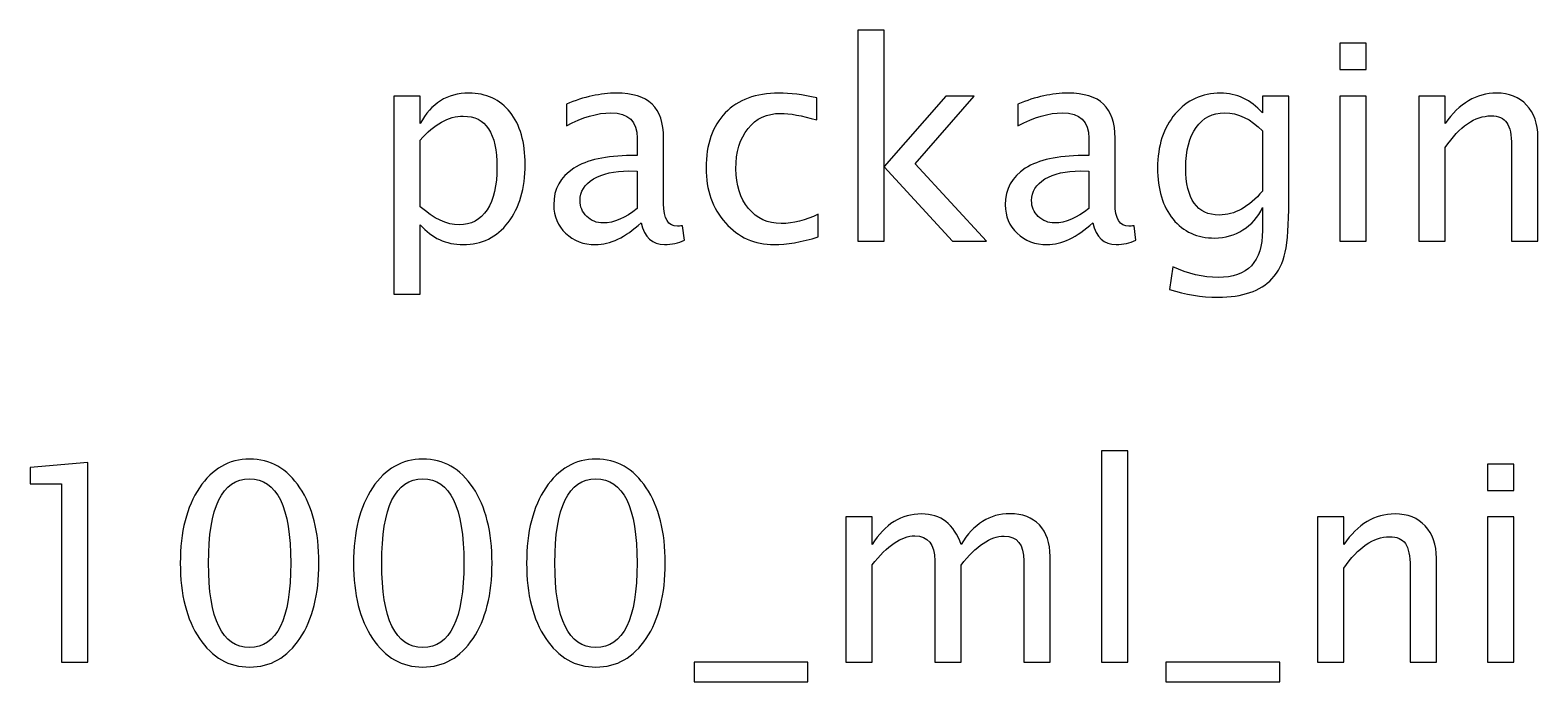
# Model space of a CAD drawing. Header units: centimetres. Extents: x -12.9 to 12.2, y -12.2 to 14.1.
# Drawn here: x -11.11 to -4.12, y 11.13 to 14.15 of the extents above; entities that cross this region are included whole.
import ezdxf

# ---------------------------------------------------------------- set-up
doc = ezdxf.new("R2010")
doc.units = ezdxf.units.CM
doc.header["$MEASUREMENT"] = 0
doc.layers.add('Layer 1', color=7, linetype='Continuous')

msp = doc.modelspace()

# ---------------------------------------------------------------- linework, layer by layer
at = {"layer": 'Layer 1'}
for points, knots in [([(-7.26981, 13.17044), (-7.26981, 13.17044), (-7.26981, 14.14961), (-7.26981, 14.14961), (-7.26981, 14.14961), (-7.26981, 14.14961), (-7.14789, 14.14961), (-7.14789, 14.14961), (-7.14789, 14.14961), (-7.14789, 14.14961), (-7.14789, 13.51694), (-7.14789, 13.51694), (-7.14789, 13.51694), (-7.14789, 13.51694), (-6.86214, 13.84354), (-6.86214, 13.84354), (-6.86214, 13.84354), (-6.86214, 13.84354), (-6.73048, 13.84354), (-6.73048, 13.84354), (-6.73048, 13.84354), (-6.73048, 13.84354), (-7.00353, 13.52943), (-7.00353, 13.52943), (-7.00353, 13.52943), (-7.00353, 13.52943), (-6.67333, 13.17044), (-6.67333, 13.17044), (-6.67333, 13.17044), (-6.67333, 13.17044), (-6.83039, 13.17044), (-6.83039, 13.17044), (-6.83039, 13.17044), (-6.83039, 13.17044), (-7.14789, 13.51567), (-7.14789, 13.51567), (-7.14789, 13.51567), (-7.14789, 13.51567), (-7.14789, 13.17044), (-7.14789, 13.17044), (-7.14789, 13.17044), (-7.14789, 13.17044), (-7.26981, 13.17044), (-7.26981, 13.17044)], [0, 0, 0, 0, 0.0833333, 0.0833333, 0.0833333, 0.0833333, 0.1666667, 0.1666667, 0.1666667, 0.1666667, 0.25, 0.25, 0.25, 0.25, 0.3333333, 0.3333333, 0.3333333, 0.3333333, 0.4166667, 0.4166667, 0.4166667, 0.4166667, 0.5, 0.5, 0.5, 0.5, 0.5833333, 0.5833333, 0.5833333, 0.5833333, 0.6666667, 0.6666667, 0.6666667, 0.6666667, 0.75, 0.75, 0.75, 0.75, 0.8333333, 0.8333333, 0.8333333, 0.8333333, 1, 1, 1, 1]), ([(-5.03439, 13.96673), (-5.03439, 13.96673), (-5.03439, 14.08865), (-5.03439, 14.08865), (-5.03439, 14.08865), (-5.03439, 14.08865), (-4.91247, 14.08865), (-4.91247, 14.08865), (-4.91247, 14.08865), (-4.91247, 14.08865), (-4.91247, 13.96673), (-4.91247, 13.96673), (-4.91247, 13.96673), (-4.91247, 13.96673), (-5.03439, 13.96673), (-5.03439, 13.96673)], [0, 0, 0, 0, 0.2, 0.2, 0.2, 0.2, 0.4, 0.4, 0.4, 0.4, 0.6, 0.6, 0.6, 0.6, 1, 1, 1, 1]), ([(-9.42076, 12.92533), (-9.42076, 12.92533), (-9.42076, 13.84354), (-9.42076, 13.84354), (-9.42076, 13.84354), (-9.42076, 13.84354), (-9.29884, 13.84354), (-9.29884, 13.84354), (-9.29884, 13.84354), (-9.29884, 13.84354), (-9.29884, 13.71633), (-9.29884, 13.71633), (-9.29884, 13.71633), (-9.24889, 13.81052), (-9.17374, 13.85751), (-9.07363, 13.85751), (-9.07363, 13.85751), (-8.99256, 13.85751), (-8.92885, 13.82809), (-8.88228, 13.76903), (-8.88228, 13.76903), (-8.83571, 13.70998), (-8.81243, 13.62933), (-8.81243, 13.5271), (-8.81243, 13.5271), (-8.81243, 13.41576), (-8.83889, 13.3258), (-8.89159, 13.25765), (-8.89159, 13.25765), (-8.9443, 13.18928), (-9.01372, 13.1552), (-9.09966, 13.1552), (-9.09966, 13.1552), (-9.17946, 13.1552), (-9.24592, 13.18568), (-9.29884, 13.24685), (-9.29884, 13.24685), (-9.29884, 13.24685), (-9.29884, 12.92533), (-9.29884, 12.92533), (-9.29884, 12.92533), (-9.29884, 12.92533), (-9.42076, 12.92533), (-9.42076, 12.92533)], [0, 0, 0, 0, 0.0833333, 0.0833333, 0.0833333, 0.0833333, 0.1666667, 0.1666667, 0.1666667, 0.1666667, 0.25, 0.25, 0.25, 0.25, 0.3333333, 0.3333333, 0.3333333, 0.3333333, 0.4166667, 0.4166667, 0.4166667, 0.4166667, 0.5, 0.5, 0.5, 0.5, 0.5833333, 0.5833333, 0.5833333, 0.5833333, 0.6666667, 0.6666667, 0.6666667, 0.6666667, 0.75, 0.75, 0.75, 0.75, 0.8333333, 0.8333333, 0.8333333, 0.8333333, 1, 1, 1, 1]), ([(-8.27459, 13.25617), (-8.34782, 13.18886), (-8.41831, 13.1552), (-8.48604, 13.1552), (-8.48604, 13.1552), (-8.54171, 13.1552), (-8.58807, 13.17256), (-8.62468, 13.20748), (-8.62468, 13.20748), (-8.66151, 13.24241), (-8.67993, 13.28643), (-8.67993, 13.33956), (-8.67993, 13.33956), (-8.67993, 13.41301), (-8.64903, 13.46953), (-8.58722, 13.5089), (-8.58722, 13.5089), (-8.52541, 13.54827), (-8.43672, 13.56795), (-8.32115, 13.56795), (-8.32115, 13.56795), (-8.32115, 13.56795), (-8.29258, 13.56795), (-8.29258, 13.56795), (-8.29258, 13.56795), (-8.29258, 13.56795), (-8.29258, 13.64902), (-8.29258, 13.64902), (-8.29258, 13.64902), (-8.29258, 13.72712), (-8.33322, 13.76607), (-8.41471, 13.76607), (-8.41471, 13.76607), (-8.47779, 13.76607), (-8.54679, 13.74617), (-8.62151, 13.70638), (-8.62151, 13.70638), (-8.62151, 13.70638), (-8.62151, 13.80671), (-8.62151, 13.80671), (-8.62151, 13.80671), (-8.53938, 13.84058), (-8.46191, 13.85751), (-8.38931, 13.85751), (-8.38931, 13.85751), (-8.31459, 13.85751), (-8.25935, 13.84058), (-8.224, 13.8065), (-8.224, 13.8065), (-8.18844, 13.77242), (-8.17066, 13.71993), (-8.17066, 13.64902), (-8.17066, 13.64902), (-8.17066, 13.64902), (-8.17066, 13.34485), (-8.17066, 13.34485), (-8.17066, 13.34485), (-8.17066, 13.27522), (-8.14928, 13.24029), (-8.10631, 13.24029), (-8.10631, 13.24029), (-8.10102, 13.24029), (-8.09319, 13.24114), (-8.08282, 13.24283), (-8.08282, 13.24283), (-8.08282, 13.24283), (-8.07414, 13.1751), (-8.07414, 13.1751), (-8.07414, 13.1751), (-8.10187, 13.16176), (-8.13235, 13.1552), (-8.16579, 13.1552), (-8.16579, 13.1552), (-8.22273, 13.1552), (-8.25892, 13.18886), (-8.27459, 13.25617)], [0, 0, 0, 0, 0.05, 0.05, 0.05, 0.05, 0.1, 0.1, 0.1, 0.1, 0.15, 0.15, 0.15, 0.15, 0.2, 0.2, 0.2, 0.2, 0.25, 0.25, 0.25, 0.25, 0.3, 0.3, 0.3, 0.3, 0.35, 0.35, 0.35, 0.35, 0.4, 0.4, 0.4, 0.4, 0.45, 0.45, 0.45, 0.45, 0.5, 0.5, 0.5, 0.5, 0.55, 0.55, 0.55, 0.55, 0.6, 0.6, 0.6, 0.6, 0.65, 0.65, 0.65, 0.65, 0.7, 0.7, 0.7, 0.7, 0.75, 0.75, 0.75, 0.75, 0.8, 0.8, 0.8, 0.8, 0.85, 0.85, 0.85, 0.85, 0.9, 0.9, 0.9, 0.9, 1, 1, 1, 1]), ([(-7.4529, 13.19076), (-7.53185, 13.16705), (-7.60001, 13.1552), (-7.65737, 13.1552), (-7.65737, 13.1552), (-7.74839, 13.1552), (-7.82374, 13.18886), (-7.88364, 13.25595), (-7.88364, 13.25595), (-7.94354, 13.32326), (-7.9736, 13.40814), (-7.9736, 13.51038), (-7.9736, 13.51038), (-7.9736, 13.6196), (-7.94397, 13.7049), (-7.8847, 13.76586), (-7.8847, 13.76586), (-7.82543, 13.82703), (-7.74267, 13.85751), (-7.63641, 13.85751), (-7.63641, 13.85751), (-7.58413, 13.85751), (-7.52529, 13.85031), (-7.46052, 13.83592), (-7.46052, 13.83592), (-7.46052, 13.83592), (-7.46052, 13.73305), (-7.46052, 13.73305), (-7.46052, 13.73305), (-7.52931, 13.75337), (-7.5854, 13.76353), (-7.62858, 13.76353), (-7.62858, 13.76353), (-7.69124, 13.76353), (-7.7414, 13.74004), (-7.77887, 13.69326), (-7.77887, 13.69326), (-7.81633, 13.64648), (-7.83517, 13.58404), (-7.83517, 13.50614), (-7.83517, 13.50614), (-7.83517, 13.43058), (-7.8157, 13.36962), (-7.77696, 13.32284), (-7.77696, 13.32284), (-7.73823, 13.27627), (-7.68764, 13.25299), (-7.62477, 13.25299), (-7.62477, 13.25299), (-7.5691, 13.25299), (-7.51195, 13.26738), (-7.4529, 13.29617), (-7.4529, 13.29617), (-7.4529, 13.29617), (-7.4529, 13.19076), (-7.4529, 13.19076)], [0, 0, 0, 0, 0.0666667, 0.0666667, 0.0666667, 0.0666667, 0.1333333, 0.1333333, 0.1333333, 0.1333333, 0.2, 0.2, 0.2, 0.2, 0.2666667, 0.2666667, 0.2666667, 0.2666667, 0.3333333, 0.3333333, 0.3333333, 0.3333333, 0.4, 0.4, 0.4, 0.4, 0.4666667, 0.4666667, 0.4666667, 0.4666667, 0.5333333, 0.5333333, 0.5333333, 0.5333333, 0.6, 0.6, 0.6, 0.6, 0.6666667, 0.6666667, 0.6666667, 0.6666667, 0.7333333, 0.7333333, 0.7333333, 0.7333333, 0.8, 0.8, 0.8, 0.8, 0.8666667, 0.8666667, 0.8666667, 0.8666667, 1, 1, 1, 1]), ([(-6.18057, 13.25617), (-6.2538, 13.18886), (-6.32429, 13.1552), (-6.39202, 13.1552), (-6.39202, 13.1552), (-6.44769, 13.1552), (-6.49405, 13.17256), (-6.53066, 13.20748), (-6.53066, 13.20748), (-6.56749, 13.24241), (-6.58591, 13.28643), (-6.58591, 13.33956), (-6.58591, 13.33956), (-6.58591, 13.41301), (-6.55501, 13.46953), (-6.4932, 13.5089), (-6.4932, 13.5089), (-6.43139, 13.54827), (-6.3427, 13.56795), (-6.22713, 13.56795), (-6.22713, 13.56795), (-6.22713, 13.56795), (-6.19856, 13.56795), (-6.19856, 13.56795), (-6.19856, 13.56795), (-6.19856, 13.56795), (-6.19856, 13.64902), (-6.19856, 13.64902), (-6.19856, 13.64902), (-6.19856, 13.72712), (-6.2392, 13.76607), (-6.32069, 13.76607), (-6.32069, 13.76607), (-6.38377, 13.76607), (-6.45277, 13.74617), (-6.52749, 13.70638), (-6.52749, 13.70638), (-6.52749, 13.70638), (-6.52749, 13.80671), (-6.52749, 13.80671), (-6.52749, 13.80671), (-6.44536, 13.84058), (-6.36789, 13.85751), (-6.29529, 13.85751), (-6.29529, 13.85751), (-6.22057, 13.85751), (-6.16533, 13.84058), (-6.12998, 13.8065), (-6.12998, 13.8065), (-6.09442, 13.77242), (-6.07664, 13.71993), (-6.07664, 13.64902), (-6.07664, 13.64902), (-6.07664, 13.64902), (-6.07664, 13.34485), (-6.07664, 13.34485), (-6.07664, 13.34485), (-6.07664, 13.27522), (-6.05526, 13.24029), (-6.01229, 13.24029), (-6.01229, 13.24029), (-6.007, 13.24029), (-5.99917, 13.24114), (-5.9888, 13.24283), (-5.9888, 13.24283), (-5.9888, 13.24283), (-5.98012, 13.1751), (-5.98012, 13.1751), (-5.98012, 13.1751), (-6.00785, 13.16176), (-6.03833, 13.1552), (-6.07177, 13.1552), (-6.07177, 13.1552), (-6.12871, 13.1552), (-6.1649, 13.18886), (-6.18057, 13.25617)], [0, 0, 0, 0, 0.05, 0.05, 0.05, 0.05, 0.1, 0.1, 0.1, 0.1, 0.15, 0.15, 0.15, 0.15, 0.2, 0.2, 0.2, 0.2, 0.25, 0.25, 0.25, 0.25, 0.3, 0.3, 0.3, 0.3, 0.35, 0.35, 0.35, 0.35, 0.4, 0.4, 0.4, 0.4, 0.45, 0.45, 0.45, 0.45, 0.5, 0.5, 0.5, 0.5, 0.55, 0.55, 0.55, 0.55, 0.6, 0.6, 0.6, 0.6, 0.65, 0.65, 0.65, 0.65, 0.7, 0.7, 0.7, 0.7, 0.75, 0.75, 0.75, 0.75, 0.8, 0.8, 0.8, 0.8, 0.85, 0.85, 0.85, 0.85, 0.9, 0.9, 0.9, 0.9, 1, 1, 1, 1]), ([(-5.8237, 12.94692), (-5.8237, 12.94692), (-5.80931, 13.05233), (-5.80931, 13.05233), (-5.80931, 13.05233), (-5.73861, 13.01931), (-5.66855, 13.0028), (-5.59933, 13.0028), (-5.59933, 13.0028), (-5.46196, 13.0028), (-5.39317, 13.07561), (-5.39317, 13.22103), (-5.39317, 13.22103), (-5.39317, 13.22103), (-5.39317, 13.32686), (-5.39317, 13.32686), (-5.39317, 13.32686), (-5.41434, 13.2822), (-5.44439, 13.2477), (-5.48355, 13.22293), (-5.48355, 13.22293), (-5.52271, 13.19817), (-5.56631, 13.18568), (-5.61436, 13.18568), (-5.61436, 13.18568), (-5.69585, 13.18568), (-5.76041, 13.21489), (-5.80804, 13.27331), (-5.80804, 13.27331), (-5.85566, 13.33173), (-5.87958, 13.41089), (-5.87958, 13.5108), (-5.87958, 13.5108), (-5.87958, 13.61304), (-5.85249, 13.69643), (-5.7983, 13.76099), (-5.7983, 13.76099), (-5.7439, 13.82534), (-5.67384, 13.85751), (-5.58769, 13.85751), (-5.58769, 13.85751), (-5.51234, 13.85751), (-5.44736, 13.82703), (-5.39317, 13.76586), (-5.39317, 13.76586), (-5.39317, 13.76586), (-5.39317, 13.84354), (-5.39317, 13.84354), (-5.39317, 13.84354), (-5.39317, 13.84354), (-5.27125, 13.84354), (-5.27125, 13.84354), (-5.27125, 13.84354), (-5.27125, 13.84354), (-5.27125, 13.35417), (-5.27125, 13.35417), (-5.27125, 13.35417), (-5.27125, 13.24897), (-5.27675, 13.17108), (-5.28776, 13.12049), (-5.28776, 13.12049), (-5.29855, 13.0699), (-5.3193, 13.02841), (-5.34935, 12.99624), (-5.34935, 12.99624), (-5.40269, 12.93972), (-5.48609, 12.91136), (-5.59933, 12.91136), (-5.59933, 12.91136), (-5.67701, 12.91136), (-5.75173, 12.92321), (-5.8237, 12.94692)], [0, 0, 0, 0, 0.0526316, 0.0526316, 0.0526316, 0.0526316, 0.1052632, 0.1052632, 0.1052632, 0.1052632, 0.1578947, 0.1578947, 0.1578947, 0.1578947, 0.2105263, 0.2105263, 0.2105263, 0.2105263, 0.2631579, 0.2631579, 0.2631579, 0.2631579, 0.3157895, 0.3157895, 0.3157895, 0.3157895, 0.3684211, 0.3684211, 0.3684211, 0.3684211, 0.4210526, 0.4210526, 0.4210526, 0.4210526, 0.4736842, 0.4736842, 0.4736842, 0.4736842, 0.5263158, 0.5263158, 0.5263158, 0.5263158, 0.5789474, 0.5789474, 0.5789474, 0.5789474, 0.6315789, 0.6315789, 0.6315789, 0.6315789, 0.6842105, 0.6842105, 0.6842105, 0.6842105, 0.7368421, 0.7368421, 0.7368421, 0.7368421, 0.7894737, 0.7894737, 0.7894737, 0.7894737, 0.8421053, 0.8421053, 0.8421053, 0.8421053, 0.8947368, 0.8947368, 0.8947368, 0.8947368, 1, 1, 1, 1]), ([(-4.66736, 13.17044), (-4.66736, 13.17044), (-4.66736, 13.84354), (-4.66736, 13.84354), (-4.66736, 13.84354), (-4.66736, 13.84354), (-4.54544, 13.84354), (-4.54544, 13.84354), (-4.54544, 13.84354), (-4.54544, 13.84354), (-4.54544, 13.71633), (-4.54544, 13.71633), (-4.54544, 13.71633), (-4.48088, 13.81052), (-4.40172, 13.85751), (-4.30816, 13.85751), (-4.30816, 13.85751), (-4.24932, 13.85751), (-4.20254, 13.8391), (-4.16804, 13.80205), (-4.16804, 13.80205), (-4.13354, 13.76522), (-4.11618, 13.71548), (-4.11618, 13.65325), (-4.11618, 13.65325), (-4.11618, 13.65325), (-4.11618, 13.17044), (-4.11618, 13.17044), (-4.11618, 13.17044), (-4.11618, 13.17044), (-4.2381, 13.17044), (-4.2381, 13.17044), (-4.2381, 13.17044), (-4.2381, 13.17044), (-4.2381, 13.61346), (-4.2381, 13.61346), (-4.2381, 13.61346), (-4.2381, 13.66341), (-4.24551, 13.69897), (-4.26011, 13.72014), (-4.26011, 13.72014), (-4.27493, 13.74152), (-4.29927, 13.7521), (-4.33335, 13.7521), (-4.33335, 13.7521), (-4.40828, 13.7521), (-4.47898, 13.70321), (-4.54544, 13.60542), (-4.54544, 13.60542), (-4.54544, 13.60542), (-4.54544, 13.17044), (-4.54544, 13.17044), (-4.54544, 13.17044), (-4.54544, 13.17044), (-4.66736, 13.17044), (-4.66736, 13.17044)], [0, 0, 0, 0, 0.0666667, 0.0666667, 0.0666667, 0.0666667, 0.1333333, 0.1333333, 0.1333333, 0.1333333, 0.2, 0.2, 0.2, 0.2, 0.2666667, 0.2666667, 0.2666667, 0.2666667, 0.3333333, 0.3333333, 0.3333333, 0.3333333, 0.4, 0.4, 0.4, 0.4, 0.4666667, 0.4666667, 0.4666667, 0.4666667, 0.5333333, 0.5333333, 0.5333333, 0.5333333, 0.6, 0.6, 0.6, 0.6, 0.6666667, 0.6666667, 0.6666667, 0.6666667, 0.7333333, 0.7333333, 0.7333333, 0.7333333, 0.8, 0.8, 0.8, 0.8, 0.8666667, 0.8666667, 0.8666667, 0.8666667, 1, 1, 1, 1]), ([(-5.03439, 13.17044), (-5.03439, 13.17044), (-5.03439, 13.84354), (-5.03439, 13.84354), (-5.03439, 13.84354), (-5.03439, 13.84354), (-4.91247, 13.84354), (-4.91247, 13.84354), (-4.91247, 13.84354), (-4.91247, 13.84354), (-4.91247, 13.17044), (-4.91247, 13.17044), (-4.91247, 13.17044), (-4.91247, 13.17044), (-5.03439, 13.17044), (-5.03439, 13.17044)], [0, 0, 0, 0, 0.2, 0.2, 0.2, 0.2, 0.4, 0.4, 0.4, 0.4, 0.6, 0.6, 0.6, 0.6, 1, 1, 1, 1]), ([(-9.29884, 13.33088), (-9.23597, 13.27479), (-9.17607, 13.24664), (-9.11913, 13.24664), (-9.11913, 13.24664), (-9.06304, 13.24664), (-9.01965, 13.27014), (-8.98917, 13.31691), (-8.98917, 13.31691), (-8.95848, 13.36369), (-8.94324, 13.42952), (-8.94324, 13.51461), (-8.94324, 13.51461), (-8.94324, 13.67209), (-8.99531, 13.75083), (-9.09945, 13.75083), (-9.09945, 13.75083), (-9.16761, 13.75083), (-9.23407, 13.714), (-9.29884, 13.64013), (-9.29884, 13.64013), (-9.29884, 13.64013), (-9.29884, 13.33088), (-9.29884, 13.33088)], [0, 0, 0, 0, 0.1428571, 0.1428571, 0.1428571, 0.1428571, 0.2857143, 0.2857143, 0.2857143, 0.2857143, 0.4285714, 0.4285714, 0.4285714, 0.4285714, 0.5714286, 0.5714286, 0.5714286, 0.5714286, 0.7142857, 0.7142857, 0.7142857, 0.7142857, 1, 1, 1, 1]), ([(-5.39317, 13.40327), (-5.39317, 13.40327), (-5.39317, 13.68246), (-5.39317, 13.68246), (-5.39317, 13.68246), (-5.44693, 13.73813), (-5.50556, 13.76607), (-5.56885, 13.76607), (-5.56885, 13.76607), (-5.62516, 13.76607), (-5.66918, 13.74363), (-5.70093, 13.69855), (-5.70093, 13.69855), (-5.73289, 13.65368), (-5.74877, 13.59123), (-5.74877, 13.51165), (-5.74877, 13.51165), (-5.74877, 13.36539), (-5.69691, 13.29236), (-5.59298, 13.29236), (-5.59298, 13.29236), (-5.52229, 13.29236), (-5.45561, 13.3294), (-5.39317, 13.40327)], [0, 0, 0, 0, 0.1428571, 0.1428571, 0.1428571, 0.1428571, 0.2857143, 0.2857143, 0.2857143, 0.2857143, 0.4285714, 0.4285714, 0.4285714, 0.4285714, 0.5714286, 0.5714286, 0.5714286, 0.5714286, 0.7142857, 0.7142857, 0.7142857, 0.7142857, 1, 1, 1, 1]), ([(-8.29258, 13.32263), (-8.29258, 13.32263), (-8.29258, 13.49556), (-8.29258, 13.49556), (-8.29258, 13.49556), (-8.29258, 13.49556), (-8.33174, 13.49683), (-8.33174, 13.49683), (-8.33174, 13.49683), (-8.39947, 13.49683), (-8.45408, 13.48434), (-8.49578, 13.45937), (-8.49578, 13.45937), (-8.53727, 13.43418), (-8.55801, 13.40095), (-8.55801, 13.35946), (-8.55801, 13.35946), (-8.55801, 13.33046), (-8.54764, 13.30591), (-8.52711, 13.2858), (-8.52711, 13.2858), (-8.50636, 13.26569), (-8.48117, 13.25553), (-8.45133, 13.25553), (-8.45133, 13.25553), (-8.40053, 13.25553), (-8.34761, 13.27797), (-8.29258, 13.32263)], [0, 0, 0, 0, 0.125, 0.125, 0.125, 0.125, 0.25, 0.25, 0.25, 0.25, 0.375, 0.375, 0.375, 0.375, 0.5, 0.5, 0.5, 0.5, 0.625, 0.625, 0.625, 0.625, 0.75, 0.75, 0.75, 0.75, 1, 1, 1, 1]), ([(-6.19856, 13.32263), (-6.19856, 13.32263), (-6.19856, 13.49556), (-6.19856, 13.49556), (-6.19856, 13.49556), (-6.19856, 13.49556), (-6.23772, 13.49683), (-6.23772, 13.49683), (-6.23772, 13.49683), (-6.30545, 13.49683), (-6.36006, 13.48434), (-6.40176, 13.45937), (-6.40176, 13.45937), (-6.44325, 13.43418), (-6.46399, 13.40095), (-6.46399, 13.35946), (-6.46399, 13.35946), (-6.46399, 13.33046), (-6.45362, 13.30591), (-6.43309, 13.2858), (-6.43309, 13.2858), (-6.41234, 13.26569), (-6.38715, 13.25553), (-6.35731, 13.25553), (-6.35731, 13.25553), (-6.30651, 13.25553), (-6.25359, 13.27797), (-6.19856, 13.32263)], [0, 0, 0, 0, 0.125, 0.125, 0.125, 0.125, 0.25, 0.25, 0.25, 0.25, 0.375, 0.375, 0.375, 0.375, 0.5, 0.5, 0.5, 0.5, 0.625, 0.625, 0.625, 0.625, 0.75, 0.75, 0.75, 0.75, 1, 1, 1, 1]), ([(-6.13982, 11.21887), (-6.13982, 11.21887), (-6.13982, 12.19804), (-6.13982, 12.19804), (-6.13982, 12.19804), (-6.13982, 12.19804), (-6.0179, 12.19804), (-6.0179, 12.19804), (-6.0179, 12.19804), (-6.0179, 12.19804), (-6.0179, 11.21887), (-6.0179, 11.21887), (-6.0179, 11.21887), (-6.0179, 11.21887), (-6.13982, 11.21887), (-6.13982, 11.21887)], [0, 0, 0, 0, 0.2, 0.2, 0.2, 0.2, 0.4, 0.4, 0.4, 0.4, 0.6, 0.6, 0.6, 0.6, 1, 1, 1, 1]), ([(-10.962, 11.21887), (-10.962, 11.21887), (-10.962, 12.04564), (-10.962, 12.04564), (-10.962, 12.04564), (-10.962, 12.04564), (-11.10805, 12.04564), (-11.10805, 12.04564), (-11.10805, 12.04564), (-11.10805, 12.04564), (-11.10805, 12.12184), (-11.10805, 12.12184), (-11.10805, 12.12184), (-11.10805, 12.12184), (-10.84008, 12.1447), (-10.84008, 12.1447), (-10.84008, 12.1447), (-10.84008, 12.1447), (-10.84008, 11.21887), (-10.84008, 11.21887), (-10.84008, 11.21887), (-10.84008, 11.21887), (-10.962, 11.21887), (-10.962, 11.21887)], [0, 0, 0, 0, 0.1428571, 0.1428571, 0.1428571, 0.1428571, 0.2857143, 0.2857143, 0.2857143, 0.2857143, 0.4285714, 0.4285714, 0.4285714, 0.4285714, 0.5714286, 0.5714286, 0.5714286, 0.5714286, 0.7142857, 0.7142857, 0.7142857, 0.7142857, 1, 1, 1, 1]), ([(-10.09036, 11.19601), (-10.18667, 11.19601), (-10.26435, 11.24025), (-10.32319, 11.32851), (-10.32319, 11.32851), (-10.38225, 11.41678), (-10.41167, 11.5332), (-10.41167, 11.67798), (-10.41167, 11.67798), (-10.41167, 11.82276), (-10.38225, 11.93917), (-10.32319, 12.02744), (-10.32319, 12.02744), (-10.26435, 12.1157), (-10.18667, 12.15994), (-10.09036, 12.15994), (-10.09036, 12.15994), (-9.99363, 12.15994), (-9.91595, 12.11591), (-9.8571, 12.02786), (-9.8571, 12.02786), (-9.79847, 11.93981), (-9.76905, 11.82318), (-9.76905, 11.67798), (-9.76905, 11.67798), (-9.76905, 11.5332), (-9.79847, 11.41678), (-9.8571, 11.32851), (-9.8571, 11.32851), (-9.91595, 11.24025), (-9.99363, 11.19601), (-10.09036, 11.19601)], [0, 0, 0, 0, 0.1111111, 0.1111111, 0.1111111, 0.1111111, 0.2222222, 0.2222222, 0.2222222, 0.2222222, 0.3333333, 0.3333333, 0.3333333, 0.3333333, 0.4444444, 0.4444444, 0.4444444, 0.4444444, 0.5555556, 0.5555556, 0.5555556, 0.5555556, 0.6666667, 0.6666667, 0.6666667, 0.6666667, 0.7777778, 0.7777778, 0.7777778, 0.7777778, 1, 1, 1, 1]), ([(-9.2873, 11.19601), (-9.38361, 11.19601), (-9.46129, 11.24025), (-9.52013, 11.32851), (-9.52013, 11.32851), (-9.57919, 11.41678), (-9.60861, 11.5332), (-9.60861, 11.67798), (-9.60861, 11.67798), (-9.60861, 11.82276), (-9.57919, 11.93917), (-9.52013, 12.02744), (-9.52013, 12.02744), (-9.46129, 12.1157), (-9.38361, 12.15994), (-9.2873, 12.15994), (-9.2873, 12.15994), (-9.19057, 12.15994), (-9.11289, 12.11591), (-9.05404, 12.02786), (-9.05404, 12.02786), (-8.99541, 11.93981), (-8.96599, 11.82318), (-8.96599, 11.67798), (-8.96599, 11.67798), (-8.96599, 11.5332), (-8.99541, 11.41678), (-9.05404, 11.32851), (-9.05404, 11.32851), (-9.11289, 11.24025), (-9.19057, 11.19601), (-9.2873, 11.19601)], [0, 0, 0, 0, 0.1111111, 0.1111111, 0.1111111, 0.1111111, 0.2222222, 0.2222222, 0.2222222, 0.2222222, 0.3333333, 0.3333333, 0.3333333, 0.3333333, 0.4444444, 0.4444444, 0.4444444, 0.4444444, 0.5555556, 0.5555556, 0.5555556, 0.5555556, 0.6666667, 0.6666667, 0.6666667, 0.6666667, 0.7777778, 0.7777778, 0.7777778, 0.7777778, 1, 1, 1, 1]), ([(-8.48424, 11.19601), (-8.58055, 11.19601), (-8.65823, 11.24025), (-8.71707, 11.32851), (-8.71707, 11.32851), (-8.77613, 11.41678), (-8.80555, 11.5332), (-8.80555, 11.67798), (-8.80555, 11.67798), (-8.80555, 11.82276), (-8.77613, 11.93917), (-8.71707, 12.02744), (-8.71707, 12.02744), (-8.65823, 12.1157), (-8.58055, 12.15994), (-8.48424, 12.15994), (-8.48424, 12.15994), (-8.38751, 12.15994), (-8.30983, 12.11591), (-8.25098, 12.02786), (-8.25098, 12.02786), (-8.19235, 11.93981), (-8.16293, 11.82318), (-8.16293, 11.67798), (-8.16293, 11.67798), (-8.16293, 11.5332), (-8.19235, 11.41678), (-8.25098, 11.32851), (-8.25098, 11.32851), (-8.30983, 11.24025), (-8.38751, 11.19601), (-8.48424, 11.19601)], [0, 0, 0, 0, 0.1111111, 0.1111111, 0.1111111, 0.1111111, 0.2222222, 0.2222222, 0.2222222, 0.2222222, 0.3333333, 0.3333333, 0.3333333, 0.3333333, 0.4444444, 0.4444444, 0.4444444, 0.4444444, 0.5555556, 0.5555556, 0.5555556, 0.5555556, 0.6666667, 0.6666667, 0.6666667, 0.6666667, 0.7777778, 0.7777778, 0.7777778, 0.7777778, 1, 1, 1, 1]), ([(-4.34954, 12.01516), (-4.34954, 12.01516), (-4.34954, 12.13708), (-4.34954, 12.13708), (-4.34954, 12.13708), (-4.34954, 12.13708), (-4.22762, 12.13708), (-4.22762, 12.13708), (-4.22762, 12.13708), (-4.22762, 12.13708), (-4.22762, 12.01516), (-4.22762, 12.01516), (-4.22762, 12.01516), (-4.22762, 12.01516), (-4.34954, 12.01516), (-4.34954, 12.01516)], [0, 0, 0, 0, 0.2, 0.2, 0.2, 0.2, 0.4, 0.4, 0.4, 0.4, 0.6, 0.6, 0.6, 0.6, 1, 1, 1, 1]), ([(-10.09057, 11.28745), (-9.96336, 11.28745), (-9.89986, 11.41763), (-9.89986, 11.67798), (-9.89986, 11.67798), (-9.89986, 11.93833), (-9.96336, 12.0685), (-10.09057, 12.0685), (-10.09057, 12.0685), (-10.21736, 12.0685), (-10.28086, 11.93833), (-10.28086, 11.67798), (-10.28086, 11.67798), (-10.28086, 11.41763), (-10.21736, 11.28745), (-10.09057, 11.28745)], [0, 0, 0, 0, 0.2, 0.2, 0.2, 0.2, 0.4, 0.4, 0.4, 0.4, 0.6, 0.6, 0.6, 0.6, 1, 1, 1, 1]), ([(-9.28751, 11.28745), (-9.1603, 11.28745), (-9.0968, 11.41763), (-9.0968, 11.67798), (-9.0968, 11.67798), (-9.0968, 11.93833), (-9.1603, 12.0685), (-9.28751, 12.0685), (-9.28751, 12.0685), (-9.4143, 12.0685), (-9.4778, 11.93833), (-9.4778, 11.67798), (-9.4778, 11.67798), (-9.4778, 11.41763), (-9.4143, 11.28745), (-9.28751, 11.28745)], [0, 0, 0, 0, 0.2, 0.2, 0.2, 0.2, 0.4, 0.4, 0.4, 0.4, 0.6, 0.6, 0.6, 0.6, 1, 1, 1, 1]), ([(-8.48445, 11.28745), (-8.35724, 11.28745), (-8.29374, 11.41763), (-8.29374, 11.67798), (-8.29374, 11.67798), (-8.29374, 11.93833), (-8.35724, 12.0685), (-8.48445, 12.0685), (-8.48445, 12.0685), (-8.61124, 12.0685), (-8.67474, 11.93833), (-8.67474, 11.67798), (-8.67474, 11.67798), (-8.67474, 11.41763), (-8.61124, 11.28745), (-8.48445, 11.28745)], [0, 0, 0, 0, 0.2, 0.2, 0.2, 0.2, 0.4, 0.4, 0.4, 0.4, 0.6, 0.6, 0.6, 0.6, 1, 1, 1, 1]), ([(-7.32558, 11.21887), (-7.32558, 11.21887), (-7.32558, 11.89197), (-7.32558, 11.89197), (-7.32558, 11.89197), (-7.32558, 11.89197), (-7.20366, 11.89197), (-7.20366, 11.89197), (-7.20366, 11.89197), (-7.20366, 11.89197), (-7.20366, 11.76476), (-7.20366, 11.76476), (-7.20366, 11.76476), (-7.14418, 11.85895), (-7.06798, 11.90594), (-6.97464, 11.90594), (-6.97464, 11.90594), (-6.88468, 11.90594), (-6.82351, 11.85895), (-6.79091, 11.76476), (-6.79091, 11.76476), (-6.73312, 11.8598), (-6.65777, 11.90721), (-6.56527, 11.90721), (-6.56527, 11.90721), (-6.50622, 11.90721), (-6.46029, 11.88985), (-6.42748, 11.85493), (-6.42748, 11.85493), (-6.39467, 11.82), (-6.37816, 11.77111), (-6.37816, 11.70824), (-6.37816, 11.70824), (-6.37816, 11.70824), (-6.37816, 11.21887), (-6.37816, 11.21887), (-6.37816, 11.21887), (-6.37816, 11.21887), (-6.50008, 11.21887), (-6.50008, 11.21887), (-6.50008, 11.21887), (-6.50008, 11.21887), (-6.50008, 11.68814), (-6.50008, 11.68814), (-6.50008, 11.68814), (-6.50008, 11.76476), (-6.53056, 11.80307), (-6.59152, 11.80307), (-6.59152, 11.80307), (-6.65481, 11.80307), (-6.72127, 11.75841), (-6.79091, 11.66887), (-6.79091, 11.66887), (-6.79091, 11.66887), (-6.79091, 11.21887), (-6.79091, 11.21887), (-6.79091, 11.21887), (-6.79091, 11.21887), (-6.91283, 11.21887), (-6.91283, 11.21887), (-6.91283, 11.21887), (-6.91283, 11.21887), (-6.91283, 11.68856), (-6.91283, 11.68856), (-6.91283, 11.68856), (-6.91283, 11.76582), (-6.94373, 11.80434), (-7.00575, 11.80434), (-7.00575, 11.80434), (-7.06735, 11.80434), (-7.13339, 11.75947), (-7.20366, 11.66951), (-7.20366, 11.66951), (-7.20366, 11.66951), (-7.20366, 11.21887), (-7.20366, 11.21887), (-7.20366, 11.21887), (-7.20366, 11.21887), (-7.32558, 11.21887), (-7.32558, 11.21887)], [0, 0, 0, 0, 0.047619, 0.047619, 0.047619, 0.047619, 0.0952381, 0.0952381, 0.0952381, 0.0952381, 0.1428571, 0.1428571, 0.1428571, 0.1428571, 0.1904762, 0.1904762, 0.1904762, 0.1904762, 0.2380952, 0.2380952, 0.2380952, 0.2380952, 0.2857143, 0.2857143, 0.2857143, 0.2857143, 0.3333333, 0.3333333, 0.3333333, 0.3333333, 0.3809524, 0.3809524, 0.3809524, 0.3809524, 0.4285714, 0.4285714, 0.4285714, 0.4285714, 0.4761905, 0.4761905, 0.4761905, 0.4761905, 0.5238095, 0.5238095, 0.5238095, 0.5238095, 0.5714286, 0.5714286, 0.5714286, 0.5714286, 0.6190476, 0.6190476, 0.6190476, 0.6190476, 0.6666667, 0.6666667, 0.6666667, 0.6666667, 0.7142857, 0.7142857, 0.7142857, 0.7142857, 0.7619048, 0.7619048, 0.7619048, 0.7619048, 0.8095238, 0.8095238, 0.8095238, 0.8095238, 0.8571429, 0.8571429, 0.8571429, 0.8571429, 0.9047619, 0.9047619, 0.9047619, 0.9047619, 1, 1, 1, 1]), ([(-5.13779, 11.21887), (-5.13779, 11.21887), (-5.13779, 11.89197), (-5.13779, 11.89197), (-5.13779, 11.89197), (-5.13779, 11.89197), (-5.01587, 11.89197), (-5.01587, 11.89197), (-5.01587, 11.89197), (-5.01587, 11.89197), (-5.01587, 11.76476), (-5.01587, 11.76476), (-5.01587, 11.76476), (-4.95131, 11.85895), (-4.87215, 11.90594), (-4.77859, 11.90594), (-4.77859, 11.90594), (-4.71975, 11.90594), (-4.67297, 11.88753), (-4.63847, 11.85048), (-4.63847, 11.85048), (-4.60397, 11.81365), (-4.58661, 11.76391), (-4.58661, 11.70168), (-4.58661, 11.70168), (-4.58661, 11.70168), (-4.58661, 11.21887), (-4.58661, 11.21887), (-4.58661, 11.21887), (-4.58661, 11.21887), (-4.70853, 11.21887), (-4.70853, 11.21887), (-4.70853, 11.21887), (-4.70853, 11.21887), (-4.70853, 11.66189), (-4.70853, 11.66189), (-4.70853, 11.66189), (-4.70853, 11.71184), (-4.71594, 11.7474), (-4.73054, 11.76857), (-4.73054, 11.76857), (-4.74536, 11.78995), (-4.7697, 11.80053), (-4.80378, 11.80053), (-4.80378, 11.80053), (-4.87871, 11.80053), (-4.94941, 11.75164), (-5.01587, 11.65385), (-5.01587, 11.65385), (-5.01587, 11.65385), (-5.01587, 11.21887), (-5.01587, 11.21887), (-5.01587, 11.21887), (-5.01587, 11.21887), (-5.13779, 11.21887), (-5.13779, 11.21887)], [0, 0, 0, 0, 0.0666667, 0.0666667, 0.0666667, 0.0666667, 0.1333333, 0.1333333, 0.1333333, 0.1333333, 0.2, 0.2, 0.2, 0.2, 0.2666667, 0.2666667, 0.2666667, 0.2666667, 0.3333333, 0.3333333, 0.3333333, 0.3333333, 0.4, 0.4, 0.4, 0.4, 0.4666667, 0.4666667, 0.4666667, 0.4666667, 0.5333333, 0.5333333, 0.5333333, 0.5333333, 0.6, 0.6, 0.6, 0.6, 0.6666667, 0.6666667, 0.6666667, 0.6666667, 0.7333333, 0.7333333, 0.7333333, 0.7333333, 0.8, 0.8, 0.8, 0.8, 0.8666667, 0.8666667, 0.8666667, 0.8666667, 1, 1, 1, 1]), ([(-4.34954, 11.21887), (-4.34954, 11.21887), (-4.34954, 11.89197), (-4.34954, 11.89197), (-4.34954, 11.89197), (-4.34954, 11.89197), (-4.22762, 11.89197), (-4.22762, 11.89197), (-4.22762, 11.89197), (-4.22762, 11.89197), (-4.22762, 11.21887), (-4.22762, 11.21887), (-4.22762, 11.21887), (-4.22762, 11.21887), (-4.34954, 11.21887), (-4.34954, 11.21887)], [0, 0, 0, 0, 0.2, 0.2, 0.2, 0.2, 0.4, 0.4, 0.4, 0.4, 0.6, 0.6, 0.6, 0.6, 1, 1, 1, 1]), ([(-8.02916, 11.12743), (-8.02916, 11.12743), (-8.02916, 11.21887), (-8.02916, 11.21887), (-8.02916, 11.21887), (-8.02916, 11.21887), (-7.50084, 11.21887), (-7.50084, 11.21887), (-7.50084, 11.21887), (-7.50084, 11.21887), (-7.50084, 11.12743), (-7.50084, 11.12743), (-7.50084, 11.12743), (-7.50084, 11.12743), (-8.02916, 11.12743), (-8.02916, 11.12743)], [0, 0, 0, 0, 0.2, 0.2, 0.2, 0.2, 0.4, 0.4, 0.4, 0.4, 0.6, 0.6, 0.6, 0.6, 1, 1, 1, 1]), ([(-5.84137, 11.12743), (-5.84137, 11.12743), (-5.84137, 11.21887), (-5.84137, 11.21887), (-5.84137, 11.21887), (-5.84137, 11.21887), (-5.31305, 11.21887), (-5.31305, 11.21887), (-5.31305, 11.21887), (-5.31305, 11.21887), (-5.31305, 11.12743), (-5.31305, 11.12743), (-5.31305, 11.12743), (-5.31305, 11.12743), (-5.84137, 11.12743), (-5.84137, 11.12743)], [0, 0, 0, 0, 0.2, 0.2, 0.2, 0.2, 0.4, 0.4, 0.4, 0.4, 0.6, 0.6, 0.6, 0.6, 1, 1, 1, 1])]:
    msp.add_open_spline(points, degree=3, knots=knots, dxfattribs=at)

doc.saveas('drawing.dxf')
